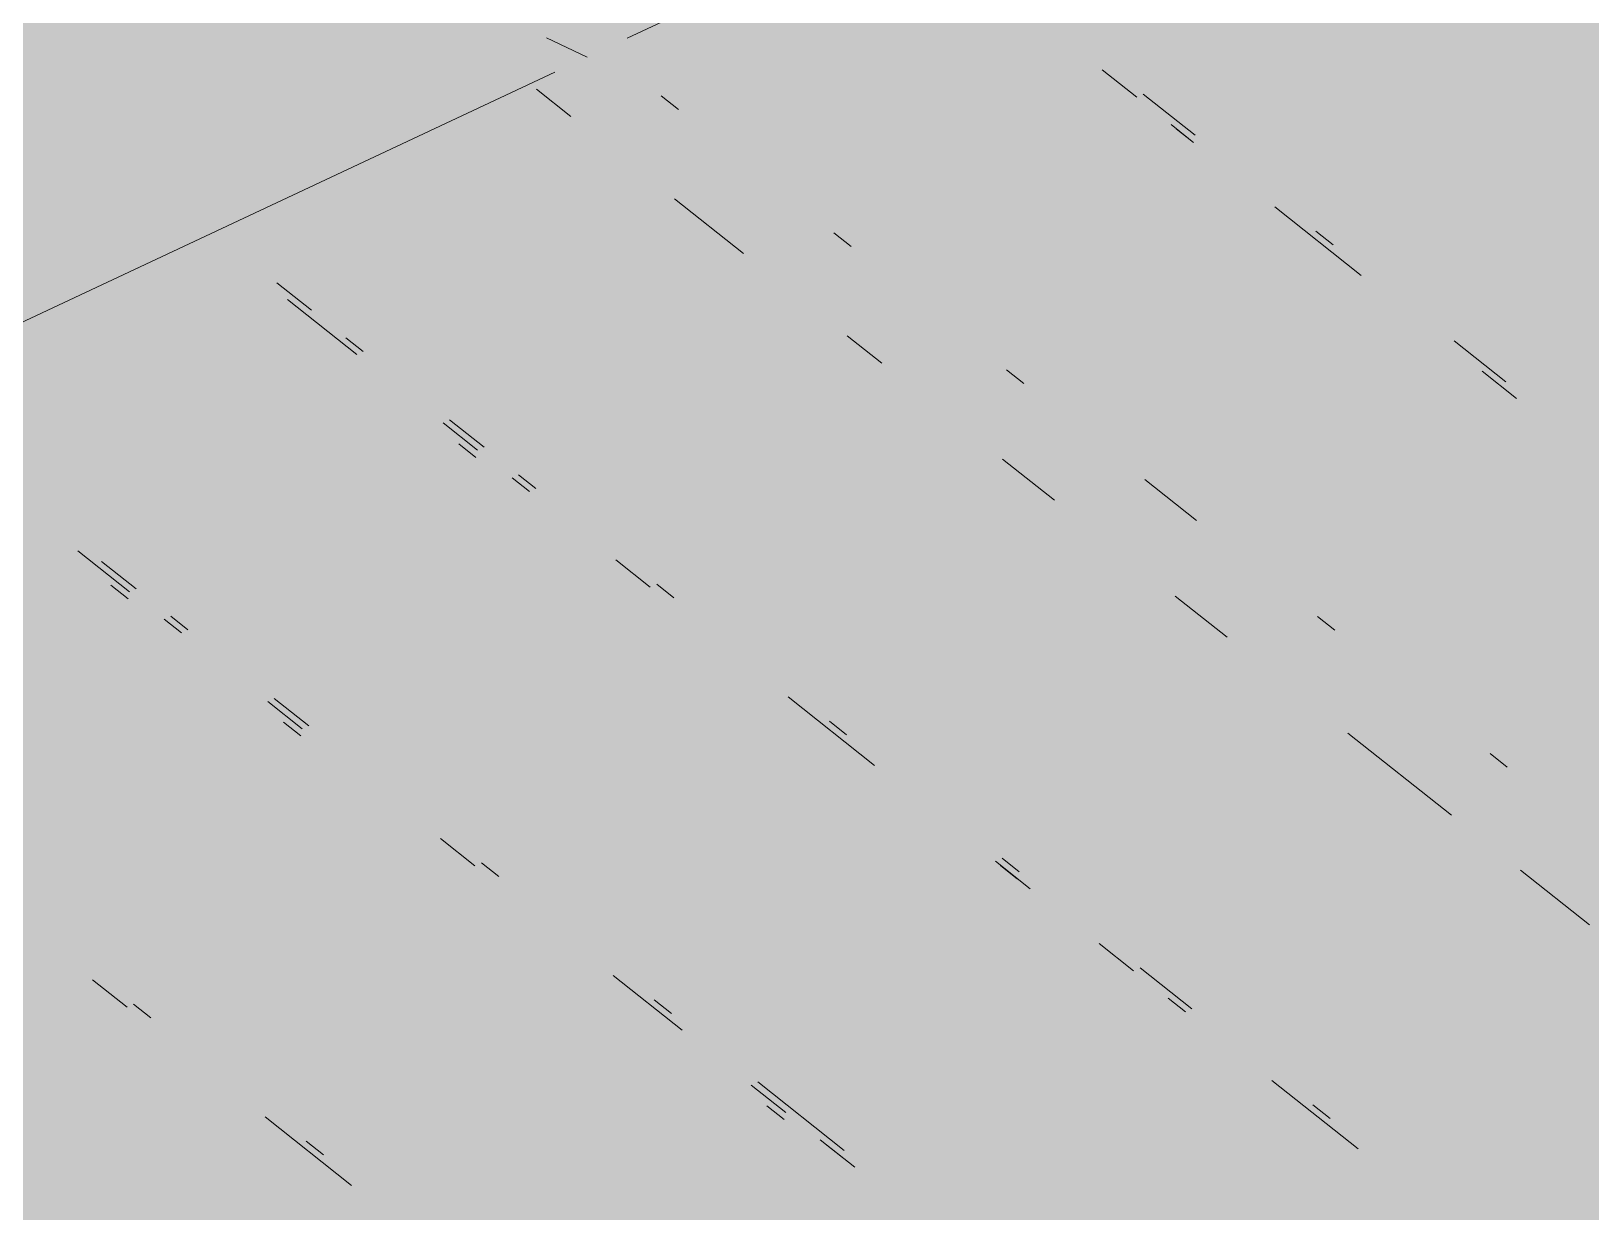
# Paper-space layout '03 3D Building and Roof' of a CAD drawing. Header units: millimetres. Extents: x 5 to 415, y 5 to 292.
# Drawn here: x 252.286 to 255.285, y 84.041 to 86.311 of the extents above; entities that cross this region are included whole.
import ezdxf

# ---------------------------------------------------------------- set-up
doc = ezdxf.new("R2010")
doc.units = ezdxf.units.MM
doc.layers.add('EXISTING', color=7, linetype='Continuous')
doc.layers.add('IMAGES', color=7, linetype='Continuous')

# ---------------------------------------------------------------- blocks, each defined once
blk = doc.blocks.new('SHEET_03')
at = {"layer": 'EXISTING', "color": 250, "lineweight": 9}
for p, q in [((253.432, 86.2974), (255.2428, 87.1475)), ((253.3549, 86.2612), (253.2769, 86.2978)), ((249.4783, 84.4412), (253.2925, 86.2319)), ((254.3453, 86.2365), (254.4117, 86.1838)), ((253.2574, 86.1994), (253.3238, 86.1467)), ((253.5307, 86.16), (253.4975, 86.1863)), ((254.5238, 86.1107), (254.4242, 86.1897)), ((254.4781, 86.1312), (254.5113, 86.1048)), ((254.5206, 86.0971), (254.4874, 86.1234)), ((253.523, 85.9886), (253.6558, 85.8833)), ((254.6773, 85.9731), (254.8432, 85.8414)), ((253.8627, 85.8966), (253.8295, 85.9229)), ((254.7893, 85.9), (254.7561, 85.9263)), ((252.8248, 85.7742), (252.7584, 85.8269)), ((252.7791, 85.7947), (252.9119, 85.6893)), ((252.9243, 85.6952), (252.8911, 85.7215)), ((253.855, 85.7253), (253.9214, 85.6726)), ((255.1213, 85.6366), (255.0217, 85.7156)), ((254.1946, 85.6332), (254.1614, 85.6595)), ((255.0756, 85.6571), (255.142, 85.6044)), ((253.0778, 85.5576), (253.1442, 85.505)), ((253.1567, 85.5108), (253.0903, 85.5635)), ((253.1411, 85.4913), (253.1079, 85.5177)), ((254.1537, 85.4882), (254.2533, 85.4092)), ((253.2106, 85.4523), (253.2438, 85.4259)), ((253.2563, 85.4318), (253.2231, 85.4581)), ((254.5266, 85.3698), (254.427, 85.4488)), ((252.3757, 85.3119), (252.4753, 85.2328)), ((252.4878, 85.2387), (252.4214, 85.2914)), ((253.4098, 85.2942), (253.4762, 85.2416)), ((252.4722, 85.2192), (252.439, 85.2456)), ((253.5219, 85.2211), (253.4887, 85.2474)), ((254.4857, 85.2248), (254.5853, 85.1458)), ((252.5417, 85.1802), (252.5749, 85.1538)), ((252.5874, 85.1597), (252.5542, 85.186)), ((254.7922, 85.1591), (254.759, 85.1854)), ((252.7409, 85.0221), (252.8073, 84.9695)), ((252.8198, 84.9753), (252.7534, 85.028)), ((253.7417, 85.0308), (253.9077, 84.8992)), ((253.8538, 84.9577), (253.8206, 84.984)), ((252.8041, 84.9558), (252.7709, 84.9822)), ((254.8176, 84.9614), (255.0168, 84.8034)), ((255.1241, 84.8957), (255.0909, 84.922)), ((253.0728, 84.7587), (253.1392, 84.7061)), ((254.1401, 84.7148), (254.2065, 84.6621)), ((254.1858, 84.6943), (254.1526, 84.7206)), ((253.1849, 84.6856), (253.1517, 84.7119)), ((254.1826, 84.6807), (254.1494, 84.707)), ((255.1496, 84.698), (255.2824, 84.5927)), ((254.3393, 84.5567), (254.4057, 84.5041)), ((254.5177, 84.4309), (254.4181, 84.5099)), ((252.4039, 84.4866), (252.4703, 84.434)), ((253.4048, 84.4954), (253.5376, 84.39)), ((253.5169, 84.4222), (253.4837, 84.4485)), ((254.472, 84.4514), (254.5052, 84.4251)), ((252.516, 84.4135), (252.4828, 84.4398)), ((254.6712, 84.2934), (254.8372, 84.1617)), ((253.6704, 84.2846), (253.7367, 84.232)), ((253.8488, 84.1588), (253.6828, 84.2905)), ((253.7336, 84.2183), (253.7004, 84.2447)), ((254.7833, 84.2202), (254.7501, 84.2465)), ((252.7359, 84.2232), (252.9019, 84.0915)), ((252.848, 84.1501), (252.8148, 84.1764)), ((253.8031, 84.1793), (253.8695, 84.1266)), ((253.8457, 84.1452), (253.8125, 84.1715))]:
    blk.add_line(p, q, dxfattribs=at)
at = {"layer": 'IMAGES', "color": 7}
for points in [[(248.0909, 86.1813), (252.9091, 86.1813), (248.0909, 86.3741), (252.9091, 86.3741)], [(252.9091, 86.2777), (253.0055, 86.2777), (252.9091, 86.3741), (253.0055, 86.3741)], [(253.0055, 86.2777), (253.1018, 86.2777), (253.0055, 86.3741), (253.1018, 86.3741)], [(253.1018, 86.2777), (253.2945, 86.2777), (253.1018, 86.3741), (253.2945, 86.3741)], [(253.2945, 86.2777), (253.4873, 86.2777), (253.2945, 86.3741), (253.4873, 86.3741)], [(253.4873, 86.2777), (253.5836, 86.2777), (253.4873, 86.3741), (253.5836, 86.3741)], [(253.5836, 86.2777), (253.68, 86.2777), (253.5836, 86.3741), (253.68, 86.3741)], [(253.68, 86.2777), (253.7764, 86.2777), (253.68, 86.3741), (253.7764, 86.3741)], [(253.7764, 86.2777), (253.8727, 86.2777), (253.7764, 86.3741), (253.8727, 86.3741)], [(253.8727, 86.2777), (253.9691, 86.2777), (253.8727, 86.3741), (253.9691, 86.3741)], [(253.9691, 86.2777), (254.0655, 86.2777), (253.9691, 86.3741), (254.0655, 86.3741)], [(254.0655, 86.2777), (254.1618, 86.2777), (254.0655, 86.3741), (254.1618, 86.3741)], [(254.1618, 86.2777), (254.2582, 86.2777), (254.1618, 86.3741), (254.2582, 86.3741)], [(254.2582, 86.2777), (254.3545, 86.2777), (254.2582, 86.3741), (254.3545, 86.3741)], [(254.3545, 86.2777), (254.4509, 86.2777), (254.3545, 86.3741), (254.4509, 86.3741)], [(254.4509, 86.2777), (254.5473, 86.2777), (254.4509, 86.3741), (254.5473, 86.3741)], [(254.5473, 86.2777), (255.1255, 86.2777), (254.5473, 86.3741), (255.1255, 86.3741)], [(255.1255, 86.2777), (255.4145, 86.2777), (255.1255, 86.3741), (255.4145, 86.3741)], [(252.9091, 86.1813), (253.1018, 86.1813), (252.9091, 86.2777), (253.1018, 86.2777)], [(253.1018, 86.1813), (253.1982, 86.1813), (253.1018, 86.2777), (253.1982, 86.2777)], [(253.1982, 86.1813), (253.2945, 86.1813), (253.1982, 86.2777), (253.2945, 86.2777)], [(253.2945, 86.0849), (253.3909, 86.0849), (253.2945, 86.2777), (253.3909, 86.2777)], [(253.3909, 86.1813), (253.4873, 86.1813), (253.3909, 86.2777), (253.4873, 86.2777)], [(253.4873, 86.1813), (253.5836, 86.1813), (253.4873, 86.2777), (253.5836, 86.2777)], [(253.5836, 86.1813), (253.68, 86.1813), (253.5836, 86.2777), (253.68, 86.2777)], [(253.68, 86.1813), (253.7764, 86.1813), (253.68, 86.2777), (253.7764, 86.2777)], [(253.7764, 86.1813), (254.0655, 86.1813), (253.7764, 86.2777), (254.0655, 86.2777)], [(254.0655, 86.1813), (254.1618, 86.1813), (254.0655, 86.2777), (254.1618, 86.2777)], [(254.1618, 86.1813), (254.2582, 86.1813), (254.1618, 86.2777), (254.2582, 86.2777)], [(254.2582, 86.1813), (254.3545, 86.1813), (254.2582, 86.2777), (254.3545, 86.2777)], [(254.3545, 86.1813), (254.4509, 86.1813), (254.3545, 86.2777), (254.4509, 86.2777)], [(254.4509, 86.1813), (254.5473, 86.1813), (254.4509, 86.2777), (254.5473, 86.2777)], [(254.5473, 86.1813), (254.6436, 86.1813), (254.5473, 86.2777), (254.6436, 86.2777)], [(254.6436, 86.1813), (255.1255, 86.1813), (254.6436, 86.2777), (255.1255, 86.2777)], [(255.1255, 86.1813), (255.2218, 86.1813), (255.1255, 86.2777), (255.2218, 86.2777)], [(255.2218, 86.1813), (255.3182, 86.1813), (255.2218, 86.2777), (255.3182, 86.2777)], [(247.9945, 86.0849), (252.5236, 86.0849), (247.9945, 86.1813), (252.5236, 86.1813)], [(252.5236, 86.0849), (252.62, 86.0849), (252.5236, 86.1813), (252.62, 86.1813)], [(252.62, 86.0849), (252.7164, 86.0849), (252.62, 86.1813), (252.7164, 86.1813)], [(252.7164, 86.0849), (252.8127, 86.0849), (252.7164, 86.1813), (252.8127, 86.1813)], [(252.8127, 86.0849), (252.9091, 86.0849), (252.8127, 86.1813), (252.9091, 86.1813)], [(252.9091, 86.0849), (253.0055, 86.0849), (252.9091, 86.1813), (253.0055, 86.1813)], [(253.0055, 86.0849), (253.1982, 86.0849), (253.0055, 86.1813), (253.1982, 86.1813)], [(253.1982, 86.0849), (253.2945, 86.0849), (253.1982, 86.1813), (253.2945, 86.1813)], [(253.3909, 86.0849), (253.4873, 86.0849), (253.3909, 86.1813), (253.4873, 86.1813)], [(253.4873, 86.0849), (253.68, 86.0849), (253.4873, 86.1813), (253.68, 86.1813)], [(253.68, 86.0849), (253.7764, 86.0849), (253.68, 86.1813), (253.7764, 86.1813)], [(253.7764, 86.0849), (254.1618, 86.0849), (253.7764, 86.1813), (254.1618, 86.1813)], [(254.1618, 86.0849), (254.3545, 86.0849), (254.1618, 86.1813), (254.3545, 86.1813)], [(254.3545, 86.0849), (254.5473, 86.0849), (254.3545, 86.1813), (254.5473, 86.1813)], [(254.5473, 86.0849), (254.6436, 86.0849), (254.5473, 86.1813), (254.6436, 86.1813)], [(254.6436, 86.0849), (254.74, 86.0849), (254.6436, 86.1813), (254.74, 86.1813)], [(254.74, 86.0849), (255.2218, 86.0849), (254.74, 86.1813), (255.2218, 86.1813)], [(255.2218, 86.0849), (255.3182, 86.0849), (255.2218, 86.1813), (255.3182, 86.1813)], [(247.6091, 85.9885), (252.4273, 85.9885), (247.6091, 86.0849), (252.4273, 86.0849)], [(252.4273, 85.9885), (252.62, 85.9885), (252.4273, 86.0849), (252.62, 86.0849)], [(252.62, 85.9885), (252.7164, 85.9885), (252.62, 86.0849), (252.7164, 86.0849)], [(252.7164, 85.9885), (252.8127, 85.9885), (252.7164, 86.0849), (252.8127, 86.0849)], [(252.8127, 85.9885), (252.9091, 85.9885), (252.8127, 86.0849), (252.9091, 86.0849)], [(252.9091, 85.9885), (253.0055, 85.9885), (252.9091, 86.0849), (253.0055, 86.0849)], [(253.0055, 85.9885), (253.1018, 85.9885), (253.0055, 86.0849), (253.1018, 86.0849)], [(253.1018, 85.9885), (253.1982, 85.9885), (253.1018, 86.0849), (253.1982, 86.0849)], [(253.1982, 85.9885), (253.2945, 85.9885), (253.1982, 86.0849), (253.2945, 86.0849)], [(253.2945, 85.9885), (253.3909, 85.9885), (253.2945, 86.0849), (253.3909, 86.0849)], [(253.3909, 85.9885), (253.4873, 85.9885), (253.3909, 86.0849), (253.4873, 86.0849)], [(253.4873, 85.9885), (253.5836, 85.9885), (253.4873, 86.0849), (253.5836, 86.0849)], [(253.5836, 85.9885), (253.68, 85.9885), (253.5836, 86.0849), (253.68, 86.0849)], [(253.68, 85.9885), (253.7764, 85.9885), (253.68, 86.0849), (253.7764, 86.0849)], [(253.7764, 85.9885), (253.8727, 85.9885), (253.7764, 86.0849), (253.8727, 86.0849)], [(253.8727, 85.9885), (253.9691, 85.9885), (253.8727, 86.0849), (253.9691, 86.0849)], [(253.9691, 85.9885), (254.4509, 85.9885), (253.9691, 86.0849), (254.4509, 86.0849)], [(254.4509, 85.9885), (254.5473, 85.9885), (254.4509, 86.0849), (254.5473, 86.0849)], [(254.5473, 85.9885), (254.74, 85.9885), (254.5473, 86.0849), (254.74, 86.0849)], [(254.74, 85.9885), (254.8364, 85.9885), (254.74, 86.0849), (254.8364, 86.0849)], [(254.8364, 85.9885), (255.3182, 85.9885), (254.8364, 86.0849), (255.3182, 86.0849)], [(247.4164, 85.8921), (252.3309, 85.8921), (247.4164, 85.9885), (252.3309, 85.9885)], [(252.3309, 85.8921), (252.4273, 85.8921), (252.3309, 85.9885), (252.4273, 85.9885)], [(252.4273, 85.8921), (252.5236, 85.8921), (252.4273, 85.9885), (252.5236, 85.9885)], [(252.5236, 85.8921), (252.7164, 85.8921), (252.5236, 85.9885), (252.7164, 85.9885)], [(252.7164, 85.7957), (252.8127, 85.7957), (252.7164, 85.9885), (252.8127, 85.9885)], [(252.8127, 85.8921), (252.9091, 85.8921), (252.8127, 85.9885), (252.9091, 85.9885)], [(252.9091, 85.8921), (253.1018, 85.8921), (252.9091, 85.9885), (253.1018, 85.9885)], [(253.1018, 85.8921), (253.1982, 85.8921), (253.1018, 85.9885), (253.1982, 85.9885)], [(253.1982, 85.8921), (253.2945, 85.8921), (253.1982, 85.9885), (253.2945, 85.9885)], [(253.2945, 85.8921), (253.3909, 85.8921), (253.2945, 85.9885), (253.3909, 85.9885)], [(253.3909, 85.8921), (253.4873, 85.8921), (253.3909, 85.9885), (253.4873, 85.9885)], [(253.4873, 85.8921), (253.5836, 85.8921), (253.4873, 85.9885), (253.5836, 85.9885)], [(253.5836, 85.8921), (253.68, 85.8921), (253.5836, 85.9885), (253.68, 85.9885)], [(253.68, 85.8921), (253.7764, 85.8921), (253.68, 85.9885), (253.7764, 85.9885)], [(253.7764, 85.8921), (253.8727, 85.8921), (253.7764, 85.9885), (253.8727, 85.9885)], [(253.8727, 85.8921), (254.0655, 85.8921), (253.8727, 85.9885), (254.0655, 85.9885)], [(254.0655, 85.8921), (254.4509, 85.8921), (254.0655, 85.9885), (254.4509, 85.9885)], [(254.4509, 85.8921), (254.5473, 85.8921), (254.4509, 85.9885), (254.5473, 85.9885)], [(254.5473, 85.8921), (254.6436, 85.8921), (254.5473, 85.9885), (254.6436, 85.9885)], [(254.6436, 85.8921), (254.8364, 85.8921), (254.6436, 85.9885), (254.8364, 85.9885)], [(254.8364, 85.8921), (255.4145, 85.8921), (254.8364, 85.9885), (255.4145, 85.9885)], [(252.2345, 85.7957), (252.4273, 85.7957), (252.2345, 85.8921), (252.4273, 85.8921)], [(252.4273, 85.7957), (252.5236, 85.7957), (252.4273, 85.8921), (252.5236, 85.8921)], [(252.5236, 85.7957), (252.62, 85.7957), (252.5236, 85.8921), (252.62, 85.8921)], [(252.62, 85.7957), (252.7164, 85.7957), (252.62, 85.8921), (252.7164, 85.8921)], [(252.8127, 85.7957), (252.9091, 85.7957), (252.8127, 85.8921), (252.9091, 85.8921)], [(252.9091, 85.7957), (253.0055, 85.7957), (252.9091, 85.8921), (253.0055, 85.8921)], [(253.0055, 85.7957), (253.4873, 85.7957), (253.0055, 85.8921), (253.4873, 85.8921)], [(253.4873, 85.7957), (253.5836, 85.7957), (253.4873, 85.8921), (253.5836, 85.8921)], [(253.5836, 85.7957), (253.68, 85.7957), (253.5836, 85.8921), (253.68, 85.8921)], [(253.68, 85.7957), (253.7764, 85.7957), (253.68, 85.8921), (253.7764, 85.8921)], [(253.7764, 85.7957), (253.9691, 85.7957), (253.7764, 85.8921), (253.9691, 85.8921)], [(253.9691, 85.7957), (254.0655, 85.7957), (253.9691, 85.8921), (254.0655, 85.8921)], [(254.0655, 85.7957), (254.1618, 85.7957), (254.0655, 85.8921), (254.1618, 85.8921)], [(254.1618, 85.7957), (254.6436, 85.7957), (254.1618, 85.8921), (254.6436, 85.8921)], [(254.6436, 85.7957), (254.74, 85.7957), (254.6436, 85.8921), (254.74, 85.8921)], [(254.74, 85.7957), (254.9327, 85.7957), (254.74, 85.8921), (254.9327, 85.8921)], [(254.9327, 85.7957), (255.0291, 85.7957), (254.9327, 85.8921), (255.0291, 85.8921)], [(255.0291, 85.7957), (255.1255, 85.7957), (255.0291, 85.8921), (255.1255, 85.8921)], [(255.1255, 85.7957), (255.6073, 85.7957), (255.1255, 85.8921), (255.6073, 85.8921)], [(252.1382, 85.6993), (252.3309, 85.6993), (252.1382, 85.7957), (252.3309, 85.7957)], [(252.3309, 85.6993), (252.4273, 85.6993), (252.3309, 85.7957), (252.4273, 85.7957)], [(252.4273, 85.6993), (252.5236, 85.6993), (252.4273, 85.7957), (252.5236, 85.7957)], [(252.5236, 85.6993), (252.62, 85.6993), (252.5236, 85.7957), (252.62, 85.7957)], [(252.62, 85.6993), (252.7164, 85.6993), (252.62, 85.7957), (252.7164, 85.7957)], [(252.7164, 85.6993), (252.9091, 85.6993), (252.7164, 85.7957), (252.9091, 85.7957)], [(252.9091, 85.6993), (253.0055, 85.6993), (252.9091, 85.7957), (253.0055, 85.7957)], [(253.0055, 85.6993), (253.1018, 85.6993), (253.0055, 85.7957), (253.1018, 85.7957)], [(253.1018, 85.6993), (253.68, 85.6993), (253.1018, 85.7957), (253.68, 85.7957)], [(253.68, 85.6993), (253.7764, 85.6993), (253.68, 85.7957), (253.7764, 85.7957)], [(253.7764, 85.6993), (253.8727, 85.6993), (253.7764, 85.7957), (253.8727, 85.7957)], [(253.8727, 85.6993), (254.0655, 85.6993), (253.8727, 85.7957), (254.0655, 85.7957)], [(254.0655, 85.6993), (254.1618, 85.6993), (254.0655, 85.7957), (254.1618, 85.7957)], [(254.1618, 85.6993), (254.2582, 85.6993), (254.1618, 85.7957), (254.2582, 85.7957)], [(254.2582, 85.6993), (254.8364, 85.6993), (254.2582, 85.7957), (254.8364, 85.7957)], [(254.8364, 85.6993), (254.9327, 85.6993), (254.8364, 85.7957), (254.9327, 85.7957)], [(254.9327, 85.6993), (255.1255, 85.6993), (254.9327, 85.7957), (255.1255, 85.7957)], [(255.1255, 85.6993), (255.2218, 85.6993), (255.1255, 85.7957), (255.2218, 85.7957)], [(255.2218, 85.6993), (255.7036, 85.6993), (255.2218, 85.7957), (255.7036, 85.7957)], [(252.2345, 85.6029), (252.3309, 85.6029), (252.2345, 85.6993), (252.3309, 85.6993)], [(252.3309, 85.6029), (252.5236, 85.6029), (252.3309, 85.6993), (252.5236, 85.6993)], [(252.5236, 85.6029), (252.7164, 85.6029), (252.5236, 85.6993), (252.7164, 85.6993)], [(252.7164, 85.6029), (252.8127, 85.6029), (252.7164, 85.6993), (252.8127, 85.6993)], [(252.8127, 85.6029), (252.9091, 85.6029), (252.8127, 85.6993), (252.9091, 85.6993)], [(252.9091, 85.6029), (253.0055, 85.6029), (252.9091, 85.6993), (253.0055, 85.6993)], [(253.0055, 85.6029), (253.1018, 85.6029), (253.0055, 85.6993), (253.1018, 85.6993)], [(253.1018, 85.6029), (253.1982, 85.6029), (253.1018, 85.6993), (253.1982, 85.6993)], [(253.1982, 85.6029), (253.68, 85.6029), (253.1982, 85.6993), (253.68, 85.6993)], [(253.68, 85.6029), (253.7764, 85.6029), (253.68, 85.6993), (253.7764, 85.6993)], [(253.7764, 85.6029), (253.8727, 85.6029), (253.7764, 85.6993), (253.8727, 85.6993)], [(253.8727, 85.6029), (253.9691, 85.6029), (253.8727, 85.6993), (253.9691, 85.6993)], [(253.9691, 85.6029), (254.0655, 85.6029), (253.9691, 85.6993), (254.0655, 85.6993)], [(254.0655, 85.6029), (254.1618, 85.6029), (254.0655, 85.6993), (254.1618, 85.6993)], [(254.1618, 85.6029), (254.2582, 85.6029), (254.1618, 85.6993), (254.2582, 85.6993)], [(254.2582, 85.6029), (254.3545, 85.6029), (254.2582, 85.6993), (254.3545, 85.6993)], [(254.3545, 85.6029), (254.8364, 85.6029), (254.3545, 85.6993), (254.8364, 85.6993)], [(254.8364, 85.6029), (254.9327, 85.6029), (254.8364, 85.6993), (254.9327, 85.6993)], [(254.9327, 85.6029), (255.0291, 85.6029), (254.9327, 85.6993), (255.0291, 85.6993)], [(255.0291, 85.6029), (255.2218, 85.6029), (255.0291, 85.6993), (255.2218, 85.6993)], [(255.2218, 85.6029), (255.3182, 85.6029), (255.2218, 85.6993), (255.3182, 85.6993)], [(252.2345, 85.5065), (252.3309, 85.5065), (252.2345, 85.6029), (252.3309, 85.6029)], [(252.3309, 85.5065), (252.8127, 85.5065), (252.3309, 85.6029), (252.8127, 85.6029)], [(252.8127, 85.5065), (252.9091, 85.5065), (252.8127, 85.6029), (252.9091, 85.6029)], [(252.9091, 85.5065), (253.0055, 85.5065), (252.9091, 85.6029), (253.0055, 85.6029)], [(253.0055, 85.5065), (253.1018, 85.5065), (253.0055, 85.6029), (253.1018, 85.6029)], [(253.1018, 85.5065), (253.1982, 85.5065), (253.1018, 85.6029), (253.1982, 85.6029)], [(253.1982, 85.5065), (253.2945, 85.5065), (253.1982, 85.6029), (253.2945, 85.6029)], [(253.2945, 85.5065), (253.7764, 85.5065), (253.2945, 85.6029), (253.7764, 85.6029)], [(253.7764, 85.5065), (253.8727, 85.5065), (253.7764, 85.6029), (253.8727, 85.6029)], [(253.8727, 85.5065), (253.9691, 85.5065), (253.8727, 85.6029), (253.9691, 85.6029)], [(253.9691, 85.5065), (254.0655, 85.5065), (253.9691, 85.6029), (254.0655, 85.6029)], [(254.0655, 85.5065), (254.1618, 85.5065), (254.0655, 85.6029), (254.1618, 85.6029)], [(254.1618, 85.5065), (254.2582, 85.5065), (254.1618, 85.6029), (254.2582, 85.6029)], [(254.2582, 85.4101), (254.3545, 85.4101), (254.2582, 85.6029), (254.3545, 85.6029)], [(254.3545, 85.5065), (254.4509, 85.5065), (254.3545, 85.6029), (254.4509, 85.6029)], [(254.4509, 85.5065), (254.5473, 85.5065), (254.4509, 85.6029), (254.5473, 85.6029)], [(254.5473, 85.5065), (254.9327, 85.5065), (254.5473, 85.6029), (254.9327, 85.6029)], [(254.9327, 85.5065), (255.0291, 85.5065), (254.9327, 85.6029), (255.0291, 85.6029)], [(255.0291, 85.5065), (255.1255, 85.5065), (255.0291, 85.6029), (255.1255, 85.6029)], [(255.1255, 85.5065), (255.2218, 85.5065), (255.1255, 85.6029), (255.2218, 85.6029)], [(255.2218, 85.4101), (255.3182, 85.4101), (255.2218, 85.6029), (255.3182, 85.6029)], [(252.2345, 85.4101), (252.3309, 85.4101), (252.2345, 85.5065), (252.3309, 85.5065)], [(252.3309, 85.4101), (252.4273, 85.4101), (252.3309, 85.5065), (252.4273, 85.5065)], [(252.4273, 85.4101), (253.1018, 85.4101), (252.4273, 85.5065), (253.1018, 85.5065)], [(253.1018, 85.4101), (253.2945, 85.4101), (253.1018, 85.5065), (253.2945, 85.5065)], [(253.2945, 85.4101), (253.3909, 85.4101), (253.2945, 85.5065), (253.3909, 85.5065)], [(253.3909, 85.4101), (253.4873, 85.4101), (253.3909, 85.5065), (253.4873, 85.5065)], [(253.4873, 85.4101), (253.9691, 85.4101), (253.4873, 85.5065), (253.9691, 85.5065)], [(253.9691, 85.4101), (254.0655, 85.4101), (253.9691, 85.5065), (254.0655, 85.5065)], [(254.0655, 85.4101), (254.1618, 85.4101), (254.0655, 85.5065), (254.1618, 85.5065)], [(254.1618, 85.4101), (254.2582, 85.4101), (254.1618, 85.5065), (254.2582, 85.5065)], [(254.3545, 85.4101), (254.4509, 85.4101), (254.3545, 85.5065), (254.4509, 85.5065)], [(254.4509, 85.4101), (254.5473, 85.4101), (254.4509, 85.5065), (254.5473, 85.5065)], [(254.5473, 85.4101), (254.6436, 85.4101), (254.5473, 85.5065), (254.6436, 85.5065)], [(254.6436, 85.4101), (255.0291, 85.4101), (254.6436, 85.5065), (255.0291, 85.5065)], [(255.0291, 85.4101), (255.1255, 85.4101), (255.0291, 85.5065), (255.1255, 85.5065)], [(255.1255, 85.4101), (255.2218, 85.4101), (255.1255, 85.5065), (255.2218, 85.5065)], [(252.2345, 85.3137), (252.3309, 85.3137), (252.2345, 85.4101), (252.3309, 85.4101)], [(252.3309, 85.3137), (252.4273, 85.3137), (252.3309, 85.4101), (252.4273, 85.4101)], [(252.4273, 85.3137), (252.5236, 85.3137), (252.4273, 85.4101), (252.5236, 85.4101)], [(252.5236, 85.3137), (252.62, 85.3137), (252.5236, 85.4101), (252.62, 85.4101)], [(252.62, 85.3137), (253.1018, 85.3137), (252.62, 85.4101), (253.1018, 85.4101)], [(253.1018, 85.3137), (253.1982, 85.3137), (253.1018, 85.4101), (253.1982, 85.4101)], [(253.1982, 85.3137), (253.2945, 85.3137), (253.1982, 85.4101), (253.2945, 85.4101)], [(253.2945, 85.3137), (253.3909, 85.3137), (253.2945, 85.4101), (253.3909, 85.4101)], [(253.3909, 85.3137), (253.4873, 85.3137), (253.3909, 85.4101), (253.4873, 85.4101)], [(253.4873, 85.3137), (253.5836, 85.3137), (253.4873, 85.4101), (253.5836, 85.4101)], [(253.5836, 85.3137), (254.0655, 85.3137), (253.5836, 85.4101), (254.0655, 85.4101)], [(254.0655, 85.3137), (254.1618, 85.3137), (254.0655, 85.4101), (254.1618, 85.4101)], [(254.1618, 85.3137), (254.2582, 85.3137), (254.1618, 85.4101), (254.2582, 85.4101)], [(254.2582, 85.3137), (254.3545, 85.3137), (254.2582, 85.4101), (254.3545, 85.4101)], [(254.3545, 85.3137), (254.4509, 85.3137), (254.3545, 85.4101), (254.4509, 85.4101)], [(254.4509, 85.3137), (254.5473, 85.3137), (254.4509, 85.4101), (254.5473, 85.4101)], [(254.5473, 85.3137), (254.6436, 85.3137), (254.5473, 85.4101), (254.6436, 85.4101)], [(254.6436, 85.3137), (254.74, 85.3137), (254.6436, 85.4101), (254.74, 85.4101)], [(254.74, 85.3137), (254.8364, 85.3137), (254.74, 85.4101), (254.8364, 85.4101)], [(254.8364, 85.3137), (255.2218, 85.3137), (254.8364, 85.4101), (255.2218, 85.4101)], [(255.2218, 85.3137), (255.3182, 85.3137), (255.2218, 85.4101), (255.3182, 85.4101)], [(252.1382, 85.2173), (252.3309, 85.2173), (252.1382, 85.3137), (252.3309, 85.3137)], [(252.3309, 85.2173), (252.5236, 85.2173), (252.3309, 85.3137), (252.5236, 85.3137)], [(252.5236, 85.2173), (252.62, 85.2173), (252.5236, 85.3137), (252.62, 85.3137)], [(252.62, 85.2173), (252.7164, 85.2173), (252.62, 85.3137), (252.7164, 85.3137)], [(252.7164, 85.2173), (253.1982, 85.2173), (252.7164, 85.3137), (253.1982, 85.3137)], [(253.1982, 85.2173), (253.2945, 85.2173), (253.1982, 85.3137), (253.2945, 85.3137)], [(253.2945, 85.2173), (253.3909, 85.2173), (253.2945, 85.3137), (253.3909, 85.3137)], [(253.3909, 85.2173), (253.4873, 85.2173), (253.3909, 85.3137), (253.4873, 85.3137)], [(253.4873, 85.2173), (253.5836, 85.2173), (253.4873, 85.3137), (253.5836, 85.3137)], [(253.5836, 85.2173), (253.68, 85.2173), (253.5836, 85.3137), (253.68, 85.3137)], [(253.68, 85.2173), (254.1618, 85.2173), (253.68, 85.3137), (254.1618, 85.3137)], [(254.1618, 85.2173), (254.2582, 85.2173), (254.1618, 85.3137), (254.2582, 85.3137)], [(254.2582, 85.2173), (254.3545, 85.2173), (254.2582, 85.3137), (254.3545, 85.3137)], [(254.3545, 85.2173), (254.4509, 85.2173), (254.3545, 85.3137), (254.4509, 85.3137)], [(254.4509, 85.2173), (254.5473, 85.2173), (254.4509, 85.3137), (254.5473, 85.3137)], [(254.5473, 85.2173), (254.74, 85.2173), (254.5473, 85.3137), (254.74, 85.3137)], [(254.74, 85.2173), (254.8364, 85.2173), (254.74, 85.3137), (254.8364, 85.3137)], [(254.8364, 85.2173), (254.9327, 85.2173), (254.8364, 85.3137), (254.9327, 85.3137)], [(254.9327, 85.2173), (255.3182, 85.2173), (254.9327, 85.3137), (255.3182, 85.3137)], [(251.8491, 85.1208), (252.3309, 85.1208), (251.8491, 85.2173), (252.3309, 85.2173)], [(252.3309, 85.1208), (252.4273, 85.1208), (252.3309, 85.2173), (252.4273, 85.2173)], [(252.4273, 85.1208), (252.5236, 85.1208), (252.4273, 85.2173), (252.5236, 85.2173)], [(252.5236, 85.1208), (252.62, 85.1208), (252.5236, 85.2173), (252.62, 85.2173)], [(252.62, 85.1208), (252.7164, 85.1208), (252.62, 85.2173), (252.7164, 85.2173)], [(252.7164, 85.1208), (252.8127, 85.1208), (252.7164, 85.2173), (252.8127, 85.2173)], [(252.8127, 85.1208), (253.2945, 85.1208), (252.8127, 85.2173), (253.2945, 85.2173)], [(253.2945, 85.1208), (253.4873, 85.1208), (253.2945, 85.2173), (253.4873, 85.2173)], [(253.4873, 85.1208), (253.68, 85.1208), (253.4873, 85.2173), (253.68, 85.2173)], [(253.68, 85.1208), (253.7764, 85.1208), (253.68, 85.2173), (253.7764, 85.2173)], [(253.7764, 85.1208), (253.8727, 85.1208), (253.7764, 85.2173), (253.8727, 85.2173)], [(253.8727, 85.1208), (254.2582, 85.1208), (253.8727, 85.2173), (254.2582, 85.2173)], [(254.2582, 85.1208), (254.4509, 85.1208), (254.2582, 85.2173), (254.4509, 85.2173)], [(254.4509, 85.1208), (254.5473, 85.1208), (254.4509, 85.2173), (254.5473, 85.2173)], [(254.5473, 85.1208), (254.6436, 85.1208), (254.5473, 85.2173), (254.6436, 85.2173)], [(254.6436, 85.1208), (254.74, 85.1208), (254.6436, 85.2173), (254.74, 85.2173)], [(254.74, 85.1208), (254.8364, 85.1208), (254.74, 85.2173), (254.8364, 85.2173)], [(254.8364, 85.1208), (254.9327, 85.1208), (254.8364, 85.2173), (254.9327, 85.2173)], [(254.9327, 85.1208), (255.0291, 85.1208), (254.9327, 85.2173), (255.0291, 85.2173)], [(255.0291, 85.1208), (255.5109, 85.1208), (255.0291, 85.2173), (255.5109, 85.2173)], [(251.9455, 85.0244), (252.4273, 85.0244), (251.9455, 85.1208), (252.4273, 85.1208)], [(252.4273, 85.0244), (252.5236, 85.0244), (252.4273, 85.1208), (252.5236, 85.1208)], [(252.5236, 84.928), (252.62, 84.928), (252.5236, 85.1208), (252.62, 85.1208)], [(252.62, 85.0244), (252.7164, 85.0244), (252.62, 85.1208), (252.7164, 85.1208)], [(252.7164, 85.0244), (252.8127, 85.0244), (252.7164, 85.1208), (252.8127, 85.1208)], [(252.8127, 85.0244), (252.9091, 85.0244), (252.8127, 85.1208), (252.9091, 85.1208)], [(252.9091, 85.0244), (253.3909, 85.0244), (252.9091, 85.1208), (253.3909, 85.1208)], [(253.3909, 85.0244), (253.4873, 85.0244), (253.3909, 85.1208), (253.4873, 85.1208)], [(253.4873, 85.0244), (253.5836, 85.0244), (253.4873, 85.1208), (253.5836, 85.1208)], [(253.5836, 85.0244), (253.7764, 85.0244), (253.5836, 85.1208), (253.7764, 85.1208)], [(253.7764, 85.0244), (253.8727, 85.0244), (253.7764, 85.1208), (253.8727, 85.1208)], [(253.8727, 85.0244), (253.9691, 85.0244), (253.8727, 85.1208), (253.9691, 85.1208)], [(253.9691, 85.0244), (254.4509, 85.0244), (253.9691, 85.1208), (254.4509, 85.1208)], [(254.4509, 85.0244), (254.5473, 85.0244), (254.4509, 85.1208), (254.5473, 85.1208)], [(254.5473, 85.0244), (254.6436, 85.0244), (254.5473, 85.1208), (254.6436, 85.1208)], [(254.6436, 85.0244), (254.74, 85.0244), (254.6436, 85.1208), (254.74, 85.1208)], [(254.74, 85.0244), (254.8364, 85.0244), (254.74, 85.1208), (254.8364, 85.1208)], [(254.8364, 85.0244), (254.9327, 85.0244), (254.8364, 85.1208), (254.9327, 85.1208)], [(254.9327, 85.0244), (255.0291, 85.0244), (254.9327, 85.1208), (255.0291, 85.1208)], [(255.0291, 85.0244), (255.1255, 85.0244), (255.0291, 85.1208), (255.1255, 85.1208)], [(255.1255, 85.0244), (255.2218, 85.0244), (255.1255, 85.1208), (255.2218, 85.1208)], [(255.2218, 85.0244), (255.7036, 85.0244), (255.2218, 85.1208), (255.7036, 85.1208)], [(252.0418, 84.928), (252.5236, 84.928), (252.0418, 85.0244), (252.5236, 85.0244)], [(252.62, 84.928), (252.7164, 84.928), (252.62, 85.0244), (252.7164, 85.0244)], [(252.7164, 84.928), (252.8127, 84.928), (252.7164, 85.0244), (252.8127, 85.0244)], [(252.8127, 84.928), (252.9091, 84.928), (252.8127, 85.0244), (252.9091, 85.0244)], [(252.9091, 84.928), (253.0055, 84.928), (252.9091, 85.0244), (253.0055, 85.0244)], [(253.0055, 84.928), (253.5836, 84.928), (253.0055, 85.0244), (253.5836, 85.0244)], [(253.5836, 84.928), (253.68, 84.928), (253.5836, 85.0244), (253.68, 85.0244)], [(253.68, 84.928), (253.8727, 84.928), (253.68, 85.0244), (253.8727, 85.0244)], [(253.8727, 84.928), (253.9691, 84.928), (253.8727, 85.0244), (253.9691, 85.0244)], [(253.9691, 84.928), (254.0655, 84.928), (253.9691, 85.0244), (254.0655, 85.0244)], [(254.0655, 84.928), (254.5473, 84.928), (254.0655, 85.0244), (254.5473, 85.0244)], [(254.5473, 84.928), (254.6436, 84.928), (254.5473, 85.0244), (254.6436, 85.0244)], [(254.6436, 84.928), (254.74, 84.928), (254.6436, 85.0244), (254.74, 85.0244)], [(254.74, 84.928), (254.9327, 84.928), (254.74, 85.0244), (254.9327, 85.0244)], [(254.9327, 84.928), (255.0291, 84.928), (254.9327, 85.0244), (255.0291, 85.0244)], [(255.0291, 84.928), (255.1255, 84.928), (255.0291, 85.0244), (255.1255, 85.0244)], [(255.1255, 84.928), (255.2218, 84.928), (255.1255, 85.0244), (255.2218, 85.0244)], [(255.2218, 84.928), (255.3182, 84.928), (255.2218, 85.0244), (255.3182, 85.0244)], [(252.1382, 84.8316), (252.62, 84.8316), (252.1382, 84.928), (252.62, 84.928)], [(252.62, 84.8316), (252.8127, 84.8316), (252.62, 84.928), (252.8127, 84.928)], [(252.8127, 84.8316), (252.9091, 84.8316), (252.8127, 84.928), (252.9091, 84.928)], [(252.9091, 84.7352), (253.0055, 84.7352), (252.9091, 84.928), (253.0055, 84.928)], [(253.0055, 84.8316), (253.1018, 84.8316), (253.0055, 84.928), (253.1018, 84.928)], [(253.1018, 84.8316), (253.1982, 84.8316), (253.1018, 84.928), (253.1982, 84.928)], [(253.1982, 84.8316), (253.68, 84.8316), (253.1982, 84.928), (253.68, 84.928)], [(253.68, 84.8316), (253.7764, 84.8316), (253.68, 84.928), (253.7764, 84.928)], [(253.7764, 84.8316), (253.8727, 84.8316), (253.7764, 84.928), (253.8727, 84.928)], [(253.8727, 84.8316), (253.9691, 84.8316), (253.8727, 84.928), (253.9691, 84.928)], [(253.9691, 84.8316), (254.0655, 84.8316), (253.9691, 84.928), (254.0655, 84.928)], [(254.0655, 84.8316), (254.1618, 84.8316), (254.0655, 84.928), (254.1618, 84.928)], [(254.1618, 84.8316), (254.6436, 84.8316), (254.1618, 84.928), (254.6436, 84.928)], [(254.6436, 84.8316), (254.8364, 84.8316), (254.6436, 84.928), (254.8364, 84.928)], [(254.8364, 84.8316), (254.9327, 84.8316), (254.8364, 84.928), (254.9327, 84.928)], [(254.9327, 84.8316), (255.0291, 84.8316), (254.9327, 84.928), (255.0291, 84.928)], [(255.0291, 84.8316), (255.2218, 84.8316), (255.0291, 84.928), (255.2218, 84.928)], [(255.2218, 84.8316), (255.3182, 84.8316), (255.2218, 84.928), (255.3182, 84.928)], [(252.2345, 84.7352), (252.3309, 84.7352), (252.2345, 84.8316), (252.3309, 84.8316)], [(252.3309, 84.7352), (252.8127, 84.7352), (252.3309, 84.8316), (252.8127, 84.8316)], [(252.8127, 84.7352), (252.9091, 84.7352), (252.8127, 84.8316), (252.9091, 84.8316)], [(253.0055, 84.7352), (253.1018, 84.7352), (253.0055, 84.8316), (253.1018, 84.8316)], [(253.1018, 84.7352), (253.1982, 84.7352), (253.1018, 84.8316), (253.1982, 84.8316)], [(253.1982, 84.7352), (253.2945, 84.7352), (253.1982, 84.8316), (253.2945, 84.8316)], [(253.2945, 84.7352), (253.7764, 84.7352), (253.2945, 84.8316), (253.7764, 84.8316)], [(253.7764, 84.7352), (253.8727, 84.7352), (253.7764, 84.8316), (253.8727, 84.8316)], [(253.8727, 84.7352), (253.9691, 84.7352), (253.8727, 84.8316), (253.9691, 84.8316)], [(253.9691, 84.7352), (254.1618, 84.7352), (253.9691, 84.8316), (254.1618, 84.8316)], [(254.1618, 84.7352), (254.2582, 84.7352), (254.1618, 84.8316), (254.2582, 84.8316)], [(254.2582, 84.7352), (254.74, 84.7352), (254.2582, 84.8316), (254.74, 84.8316)], [(254.74, 84.7352), (254.8364, 84.7352), (254.74, 84.8316), (254.8364, 84.8316)], [(254.8364, 84.7352), (254.9327, 84.7352), (254.8364, 84.8316), (254.9327, 84.8316)], [(254.9327, 84.7352), (255.0291, 84.7352), (254.9327, 84.8316), (255.0291, 84.8316)], [(255.0291, 84.7352), (255.1255, 84.7352), (255.0291, 84.8316), (255.1255, 84.8316)], [(255.1255, 84.7352), (255.2218, 84.7352), (255.1255, 84.8316), (255.2218, 84.8316)], [(255.2218, 84.7352), (255.3182, 84.7352), (255.2218, 84.8316), (255.3182, 84.8316)], [(252.2345, 84.6388), (252.4273, 84.6388), (252.2345, 84.7352), (252.4273, 84.7352)], [(252.4273, 84.6388), (252.9091, 84.6388), (252.4273, 84.7352), (252.9091, 84.7352)], [(252.9091, 84.6388), (253.0055, 84.6388), (252.9091, 84.7352), (253.0055, 84.7352)], [(253.0055, 84.6388), (253.1018, 84.6388), (253.0055, 84.7352), (253.1018, 84.7352)], [(253.1018, 84.6388), (253.2945, 84.6388), (253.1018, 84.7352), (253.2945, 84.7352)], [(253.2945, 84.6388), (253.3909, 84.6388), (253.2945, 84.7352), (253.3909, 84.7352)], [(253.3909, 84.6388), (253.4873, 84.6388), (253.3909, 84.7352), (253.4873, 84.7352)], [(253.4873, 84.6388), (254.0655, 84.6388), (253.4873, 84.7352), (254.0655, 84.7352)], [(254.0655, 84.6388), (254.2582, 84.6388), (254.0655, 84.7352), (254.2582, 84.7352)], [(254.2582, 84.6388), (254.3545, 84.6388), (254.2582, 84.7352), (254.3545, 84.7352)], [(254.3545, 84.6388), (254.4509, 84.6388), (254.3545, 84.7352), (254.4509, 84.7352)], [(254.4509, 84.6388), (254.9327, 84.6388), (254.4509, 84.7352), (254.9327, 84.7352)], [(254.9327, 84.6388), (255.0291, 84.6388), (254.9327, 84.7352), (255.0291, 84.7352)], [(255.0291, 84.6388), (255.1255, 84.6388), (255.0291, 84.7352), (255.1255, 84.7352)], [(255.1255, 84.6388), (255.3182, 84.6388), (255.1255, 84.7352), (255.3182, 84.7352)], [(252.2345, 84.5424), (252.4273, 84.5424), (252.2345, 84.6388), (252.4273, 84.6388)], [(252.4273, 84.5424), (252.5236, 84.5424), (252.4273, 84.6388), (252.5236, 84.6388)], [(252.5236, 84.5424), (253.0055, 84.5424), (252.5236, 84.6388), (253.0055, 84.6388)], [(253.0055, 84.5424), (253.1018, 84.5424), (253.0055, 84.6388), (253.1018, 84.6388)], [(253.1018, 84.5424), (253.1982, 84.5424), (253.1018, 84.6388), (253.1982, 84.6388)], [(253.1982, 84.5424), (253.3909, 84.5424), (253.1982, 84.6388), (253.3909, 84.6388)], [(253.3909, 84.5424), (253.4873, 84.5424), (253.3909, 84.6388), (253.4873, 84.6388)], [(253.4873, 84.5424), (253.5836, 84.5424), (253.4873, 84.6388), (253.5836, 84.6388)], [(253.5836, 84.5424), (254.0655, 84.5424), (253.5836, 84.6388), (254.0655, 84.6388)], [(254.0655, 84.5424), (254.1618, 84.5424), (254.0655, 84.6388), (254.1618, 84.6388)], [(254.1618, 84.5424), (254.2582, 84.5424), (254.1618, 84.6388), (254.2582, 84.6388)], [(254.2582, 84.5424), (254.3545, 84.5424), (254.2582, 84.6388), (254.3545, 84.6388)], [(254.3545, 84.5424), (254.4509, 84.5424), (254.3545, 84.6388), (254.4509, 84.6388)], [(254.4509, 84.5424), (254.5473, 84.5424), (254.4509, 84.6388), (254.5473, 84.6388)], [(254.5473, 84.5424), (255.0291, 84.5424), (254.5473, 84.6388), (255.0291, 84.6388)], [(255.0291, 84.5424), (255.1255, 84.5424), (255.0291, 84.6388), (255.1255, 84.6388)], [(255.1255, 84.5424), (255.2218, 84.5424), (255.1255, 84.6388), (255.2218, 84.6388)], [(255.2218, 84.5424), (255.3182, 84.5424), (255.2218, 84.6388), (255.3182, 84.6388)], [(252.2345, 84.446), (252.3309, 84.446), (252.2345, 84.5424), (252.3309, 84.5424)], [(252.3309, 84.446), (252.4273, 84.446), (252.3309, 84.5424), (252.4273, 84.5424)], [(252.4273, 84.446), (252.5236, 84.446), (252.4273, 84.5424), (252.5236, 84.5424)], [(252.5236, 84.446), (253.1982, 84.446), (252.5236, 84.5424), (253.1982, 84.5424)], [(253.1982, 84.446), (253.2945, 84.446), (253.1982, 84.5424), (253.2945, 84.5424)], [(253.2945, 84.446), (253.4873, 84.446), (253.2945, 84.5424), (253.4873, 84.5424)], [(253.4873, 84.446), (253.5836, 84.446), (253.4873, 84.5424), (253.5836, 84.5424)], [(253.5836, 84.446), (253.68, 84.446), (253.5836, 84.5424), (253.68, 84.5424)], [(253.68, 84.446), (254.1618, 84.446), (253.68, 84.5424), (254.1618, 84.5424)], [(254.1618, 84.446), (254.2582, 84.446), (254.1618, 84.5424), (254.2582, 84.5424)], [(254.2582, 84.446), (254.3545, 84.446), (254.2582, 84.5424), (254.3545, 84.5424)], [(254.3545, 84.446), (254.5473, 84.446), (254.3545, 84.5424), (254.5473, 84.5424)], [(254.5473, 84.446), (254.74, 84.446), (254.5473, 84.5424), (254.74, 84.5424)], [(254.74, 84.446), (255.1255, 84.446), (254.74, 84.5424), (255.1255, 84.5424)], [(255.1255, 84.446), (255.2218, 84.446), (255.1255, 84.5424), (255.2218, 84.5424)], [(255.2218, 84.446), (255.3182, 84.446), (255.2218, 84.5424), (255.3182, 84.5424)], [(252.2345, 84.3496), (252.3309, 84.3496), (252.2345, 84.446), (252.3309, 84.446)], [(252.3309, 84.3496), (252.4273, 84.3496), (252.3309, 84.446), (252.4273, 84.446)], [(252.4273, 84.3496), (252.62, 84.3496), (252.4273, 84.446), (252.62, 84.446)], [(252.62, 84.3496), (252.7164, 84.3496), (252.62, 84.446), (252.7164, 84.446)], [(252.7164, 84.3496), (252.8127, 84.3496), (252.7164, 84.446), (252.8127, 84.446)], [(252.8127, 84.3496), (253.2945, 84.3496), (252.8127, 84.446), (253.2945, 84.446)], [(253.2945, 84.3496), (253.3909, 84.3496), (253.2945, 84.446), (253.3909, 84.446)], [(253.3909, 84.3496), (253.5836, 84.3496), (253.3909, 84.446), (253.5836, 84.446)], [(253.5836, 84.2532), (253.68, 84.2532), (253.5836, 84.446), (253.68, 84.446)], [(253.68, 84.3496), (253.7764, 84.3496), (253.68, 84.446), (253.7764, 84.446)], [(253.7764, 84.3496), (254.2582, 84.3496), (253.7764, 84.446), (254.2582, 84.446)], [(254.2582, 84.3496), (254.3545, 84.3496), (254.2582, 84.446), (254.3545, 84.446)], [(254.3545, 84.3496), (254.4509, 84.3496), (254.3545, 84.446), (254.4509, 84.446)], [(254.4509, 84.3496), (254.6436, 84.3496), (254.4509, 84.446), (254.6436, 84.446)], [(254.6436, 84.3496), (254.74, 84.3496), (254.6436, 84.446), (254.74, 84.446)], [(254.74, 84.3496), (255.2218, 84.3496), (254.74, 84.446), (255.2218, 84.446)], [(255.2218, 84.3496), (255.3182, 84.3496), (255.2218, 84.446), (255.3182, 84.446)], [(251.8491, 84.2532), (252.4273, 84.2532), (251.8491, 84.3496), (252.4273, 84.3496)], [(252.4273, 84.2532), (252.5236, 84.2532), (252.4273, 84.3496), (252.5236, 84.3496)], [(252.5236, 84.2532), (252.62, 84.2532), (252.5236, 84.3496), (252.62, 84.3496)], [(252.62, 84.2532), (252.7164, 84.2532), (252.62, 84.3496), (252.7164, 84.3496)], [(252.7164, 84.2532), (252.8127, 84.2532), (252.7164, 84.3496), (252.8127, 84.3496)], [(252.8127, 84.2532), (252.9091, 84.2532), (252.8127, 84.3496), (252.9091, 84.3496)], [(252.9091, 84.2532), (253.3909, 84.2532), (252.9091, 84.3496), (253.3909, 84.3496)], [(253.3909, 84.2532), (253.4873, 84.2532), (253.3909, 84.3496), (253.4873, 84.3496)], [(253.4873, 84.2532), (253.5836, 84.2532), (253.4873, 84.3496), (253.5836, 84.3496)], [(253.68, 84.2532), (253.7764, 84.2532), (253.68, 84.3496), (253.7764, 84.3496)], [(253.7764, 84.2532), (254.4509, 84.2532), (253.7764, 84.3496), (254.4509, 84.3496)], [(254.4509, 84.2532), (254.5473, 84.2532), (254.4509, 84.3496), (254.5473, 84.3496)], [(254.5473, 84.2532), (254.6436, 84.2532), (254.5473, 84.3496), (254.6436, 84.3496)], [(254.6436, 84.2532), (254.74, 84.2532), (254.6436, 84.3496), (254.74, 84.3496)], [(254.74, 84.2532), (254.9327, 84.2532), (254.74, 84.3496), (254.9327, 84.3496)], [(254.9327, 84.2532), (255.4145, 84.2532), (254.9327, 84.3496), (255.4145, 84.3496)], [(252.0418, 84.1568), (252.5236, 84.1568), (252.0418, 84.2532), (252.5236, 84.2532)], [(252.5236, 84.1568), (252.62, 84.1568), (252.5236, 84.2532), (252.62, 84.2532)], [(252.62, 84.1568), (252.8127, 84.1568), (252.62, 84.2532), (252.8127, 84.2532)], [(252.8127, 84.1568), (252.9091, 84.1568), (252.8127, 84.2532), (252.9091, 84.2532)], [(252.9091, 84.1568), (253.0055, 84.1568), (252.9091, 84.2532), (253.0055, 84.2532)], [(253.0055, 84.1568), (253.5836, 84.1568), (253.0055, 84.2532), (253.5836, 84.2532)], [(253.5836, 84.1568), (253.68, 84.1568), (253.5836, 84.2532), (253.68, 84.2532)], [(253.68, 84.1568), (253.8727, 84.1568), (253.68, 84.2532), (253.8727, 84.2532)], [(253.8727, 84.1568), (253.9691, 84.1568), (253.8727, 84.2532), (253.9691, 84.2532)], [(253.9691, 84.1568), (254.0655, 84.1568), (253.9691, 84.2532), (254.0655, 84.2532)], [(254.0655, 84.1568), (254.5473, 84.1568), (254.0655, 84.2532), (254.5473, 84.2532)], [(254.5473, 84.1568), (254.6436, 84.1568), (254.5473, 84.2532), (254.6436, 84.2532)], [(254.6436, 84.1568), (254.74, 84.1568), (254.6436, 84.2532), (254.74, 84.2532)], [(254.74, 84.1568), (254.8364, 84.1568), (254.74, 84.2532), (254.8364, 84.2532)], [(254.8364, 84.1568), (254.9327, 84.1568), (254.8364, 84.2532), (254.9327, 84.2532)], [(254.9327, 84.1568), (255.0291, 84.1568), (254.9327, 84.2532), (255.0291, 84.2532)], [(255.0291, 84.1568), (255.5109, 84.1568), (255.0291, 84.2532), (255.5109, 84.2532)], [(252.0418, 84.0604), (252.62, 84.0604), (252.0418, 84.1568), (252.62, 84.1568)], [(252.62, 84.0604), (252.7164, 84.0604), (252.62, 84.1568), (252.7164, 84.1568)], [(252.7164, 84.0604), (252.8127, 84.0604), (252.7164, 84.1568), (252.8127, 84.1568)], [(252.8127, 84.0604), (252.9091, 84.0604), (252.8127, 84.1568), (252.9091, 84.1568)], [(252.9091, 84.0604), (253.0055, 84.0604), (252.9091, 84.1568), (253.0055, 84.1568)], [(253.0055, 84.0604), (253.1018, 84.0604), (253.0055, 84.1568), (253.1018, 84.1568)], [(253.1018, 84.0604), (253.68, 84.0604), (253.1018, 84.1568), (253.68, 84.1568)], [(253.68, 84.0604), (253.7764, 84.0604), (253.68, 84.1568), (253.7764, 84.1568)], [(253.7764, 84.0604), (253.8727, 84.0604), (253.7764, 84.1568), (253.8727, 84.1568)], [(253.8727, 84.0604), (253.9691, 84.0604), (253.8727, 84.1568), (253.9691, 84.1568)], [(253.9691, 84.0604), (254.0655, 84.0604), (253.9691, 84.1568), (254.0655, 84.1568)], [(254.0655, 84.0604), (254.1618, 84.0604), (254.0655, 84.1568), (254.1618, 84.1568)], [(254.1618, 84.0604), (254.6436, 84.0604), (254.1618, 84.1568), (254.6436, 84.1568)], [(254.6436, 84.0604), (254.74, 84.0604), (254.6436, 84.1568), (254.74, 84.1568)], [(254.74, 84.0604), (254.8364, 84.0604), (254.74, 84.1568), (254.8364, 84.1568)], [(254.8364, 84.0604), (254.9327, 84.0604), (254.8364, 84.1568), (254.9327, 84.1568)], [(254.9327, 84.0604), (255.0291, 84.0604), (254.9327, 84.1568), (255.0291, 84.1568)], [(255.0291, 84.0604), (255.1255, 84.0604), (255.0291, 84.1568), (255.1255, 84.1568)], [(255.1255, 84.0604), (255.7036, 84.0604), (255.1255, 84.1568), (255.7036, 84.1568)], [(252.2345, 83.964), (252.7164, 83.964), (252.2345, 84.0604), (252.7164, 84.0604)], [(252.7164, 83.964), (252.8127, 83.964), (252.7164, 84.0604), (252.8127, 84.0604)], [(252.8127, 83.964), (252.9091, 83.964), (252.8127, 84.0604), (252.9091, 84.0604)], [(252.9091, 83.964), (253.1018, 83.964), (252.9091, 84.0604), (253.1018, 84.0604)], [(253.1018, 83.964), (253.1982, 83.964), (253.1018, 84.0604), (253.1982, 84.0604)], [(253.1982, 83.964), (253.2945, 83.964), (253.1982, 84.0604), (253.2945, 84.0604)], [(253.2945, 83.964), (253.7764, 83.964), (253.2945, 84.0604), (253.7764, 84.0604)], [(253.7764, 83.964), (253.8727, 83.964), (253.7764, 84.0604), (253.8727, 84.0604)], [(253.8727, 83.964), (253.9691, 83.964), (253.8727, 84.0604), (253.9691, 84.0604)], [(253.9691, 83.964), (254.1618, 83.964), (253.9691, 84.0604), (254.1618, 84.0604)], [(254.1618, 83.964), (254.2582, 83.964), (254.1618, 84.0604), (254.2582, 84.0604)], [(254.2582, 83.964), (254.74, 83.964), (254.2582, 84.0604), (254.74, 84.0604)], [(254.74, 83.964), (254.9327, 83.964), (254.74, 84.0604), (254.9327, 84.0604)], [(254.9327, 83.964), (255.1255, 83.964), (254.9327, 84.0604), (255.1255, 84.0604)], [(255.1255, 83.964), (255.2218, 83.964), (255.1255, 84.0604), (255.2218, 84.0604)], [(255.2218, 83.964), (255.3182, 83.964), (255.2218, 84.0604), (255.3182, 84.0604)]]:
    blk.add_solid(points, dxfattribs=at)

psp = doc.layouts.new('03 3D Building and Roof')

# ---------------------------------------------------------------- block references
psp.add_blockref('SHEET_03', (0, 0))

doc.saveas('drawing.dxf')
